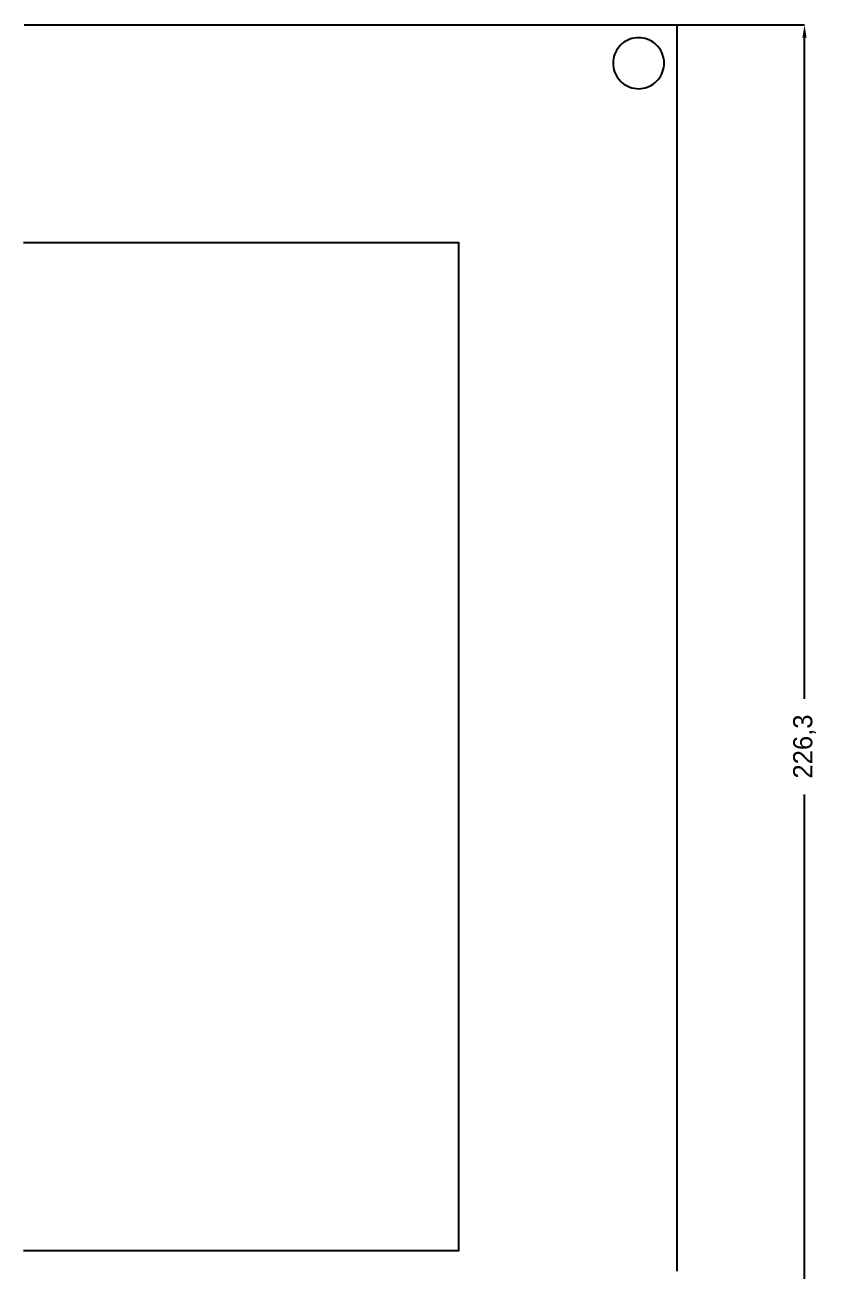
# Model space of a CAD drawing. Header units: millimetres. Extents: x 0 to 1208, y -629 to 226.
# Drawn here: x 1084.1 to 1208.3, y 30.9 to 226.3 of the extents above; entities that cross this region are included whole.
import ezdxf

# ---------------------------------------------------------------- set-up
doc = ezdxf.new("R2010")
doc.units = ezdxf.units.MM
doc.layers.add('REFERENCE_DIMENSIONS', color=2, linetype='Continuous')
doc.layers.add('REFERENCE_GEOMETRY', color=7, linetype='Continuous')
doc.dimstyles.get("Standard").update_dxf_attribs({"dimtxt": 2.5, "dimasz": 2.5, "dimexe": 1.25, "dimexo": 0.625, "dimtad": 1, "dimcen": 2.5, "dimazin": 3, "dimtfac": 1, "dimtmove": 0, "dimatfit": 3})

# ---------------------------------------------------------------- blocks, each defined once
blk = doc.blocks.new('_CLOSEDFILLED')
at = {"color": 0, "linetype": 'BYBLOCK'}
blk.add_solid([(-1, 0.164), (0, 0), (-1, -0.164)], dxfattribs=at)
blk = doc.blocks.new('*D6')
for p, q in [((1186.3, 226.3), (1206.3, 226.3)), ((1206.3, 120.65), (1206.3, 224.3)), ((1206.3, 2), (1206.3, 105.65)), ((1186.3, 0), (1206.3, 0))]:
    blk.add_line(p, q)
at = {"layer": 'Defpoints'}
for p in [(1186.3, 226.3), (1186.3, 0), (1206.3, 0)]:
    blk.add_point(p, dxfattribs=at)
at = {"layer": 'REFERENCE_DIMENSIONS', "xscale": 2, "yscale": 2}
for p, rotation in [((1206.3, 226.3), 90), ((1206.3, 0), 270)]:
    blk.add_blockref('_CLOSEDFILLED', p, dxfattribs=dict(at, rotation=rotation))
at = {"layer": 'REFERENCE_DIMENSIONS', "insert": (1206.3, 113.15), "char_height": 3, "attachment_point": 5, "rotation": 90}
blk.add_mtext('226,3', dxfattribs=at)

msp = doc.modelspace()

# ---------------------------------------------------------------- linework, layer by layer
at = {"layer": 'REFERENCE_GEOMETRY'}
for points in [[(1083.9932, 226.3), (1084.2431, 226.3), (1084.4931, 226.3), (1084.7431, 226.3), (1084.9931, 226.3), (1085.2431, 226.3), (1085.4931, 226.3), (1085.7431, 226.3), (1085.993, 226.3), (1086.243, 226.3), (1086.493, 226.3), (1086.743, 226.3), (1086.993, 226.3), (1087.243, 226.3), (1087.493, 226.3), (1087.7429, 226.3), (1087.9929, 226.3), (1088.2429, 226.3), (1088.4929, 226.3), (1088.7429, 226.3), (1088.9929, 226.3), (1089.2429, 226.3), (1089.4928, 226.3), (1089.7428, 226.3), (1089.9928, 226.3), (1090.2428, 226.3), (1090.4928, 226.3), (1090.7428, 226.3), (1090.9928, 226.3), (1091.2428, 226.3), (1091.4927, 226.3), (1091.7427, 226.3), (1091.9927, 226.3), (1092.2427, 226.3), (1092.4927, 226.3), (1092.7427, 226.3), (1092.9927, 226.3), (1093.2426, 226.3), (1093.4926, 226.3), (1093.7426, 226.3), (1093.9926, 226.3), (1094.2426, 226.3), (1094.4926, 226.3), (1094.7426, 226.3), (1094.9925, 226.3), (1095.2425, 226.3), (1095.4925, 226.3), (1095.7425, 226.3), (1095.9925, 226.3), (1096.2425, 226.3), (1096.4925, 226.3), (1096.7424, 226.3), (1096.9924, 226.3), (1097.2424, 226.3), (1097.4924, 226.3), (1097.7424, 226.3), (1097.9924, 226.3), (1098.2424, 226.3), (1098.4924, 226.3), (1098.7423, 226.3), (1098.9923, 226.3), (1099.2423, 226.3), (1099.4923, 226.3), (1099.7423, 226.3), (1099.9923, 226.3), (1100.2423, 226.3), (1100.4922, 226.3), (1100.7422, 226.3), (1100.9922, 226.3), (1101.2422, 226.3), (1101.4922, 226.3), (1101.7422, 226.3), (1101.9922, 226.3), (1102.2421, 226.3), (1102.4921, 226.3), (1102.7421, 226.3), (1102.9921, 226.3), (1103.2421, 226.3), (1103.4921, 226.3), (1103.7421, 226.3), (1103.992, 226.3), (1104.242, 226.3), (1104.492, 226.3), (1104.742, 226.3), (1104.992, 226.3), (1105.242, 226.3), (1105.492, 226.3), (1105.7419, 226.3), (1105.9919, 226.3), (1106.2419, 226.3), (1106.4919, 226.3), (1106.7419, 226.3), (1106.9919, 226.3), (1107.2419, 226.3), (1107.4919, 226.3), (1107.7418, 226.3), (1107.9918, 226.3), (1108.2418, 226.3), (1108.4918, 226.3), (1108.7418, 226.3), (1108.9918, 226.3), (1109.2418, 226.3), (1109.4917, 226.3), (1109.7417, 226.3), (1109.9917, 226.3), (1110.2417, 226.3), (1110.4917, 226.3), (1110.7417, 226.3), (1110.9917, 226.3), (1111.2416, 226.3), (1111.4916, 226.3), (1111.7416, 226.3), (1111.9916, 226.3), (1112.2416, 226.3), (1112.4916, 226.3), (1112.7416, 226.3), (1112.9915, 226.3), (1113.2415, 226.3), (1113.4915, 226.3), (1113.7415, 226.3), (1113.9915, 226.3), (1114.2415, 226.3), (1114.4915, 226.3), (1114.7415, 226.3), (1114.9914, 226.3), (1115.2414, 226.3), (1115.4914, 226.3), (1115.7414, 226.3), (1115.9914, 226.3), (1116.2414, 226.3), (1116.4914, 226.3), (1116.7413, 226.3), (1116.9913, 226.3), (1117.2413, 226.3), (1117.4913, 226.3), (1117.7413, 226.3), (1117.9913, 226.3), (1118.2413, 226.3), (1118.4912, 226.3), (1118.7412, 226.3), (1118.9912, 226.3), (1119.2412, 226.3), (1119.4912, 226.3), (1119.7412, 226.3), (1119.9912, 226.3), (1120.2411, 226.3), (1120.4911, 226.3), (1120.7411, 226.3), (1120.9911, 226.3), (1121.2411, 226.3), (1121.4911, 226.3), (1121.7411, 226.3), (1121.9911, 226.3), (1122.241, 226.3), (1122.491, 226.3), (1122.741, 226.3), (1122.991, 226.3), (1123.241, 226.3), (1123.491, 226.3), (1123.741, 226.3), (1123.9909, 226.3), (1124.2409, 226.3), (1124.4909, 226.3), (1124.7409, 226.3), (1124.9909, 226.3), (1125.2409, 226.3), (1125.4909, 226.3), (1125.7408, 226.3), (1125.9908, 226.3), (1126.2408, 226.3), (1126.4908, 226.3), (1126.7408, 226.3), (1126.9908, 226.3), (1127.2408, 226.3), (1127.4907, 226.3), (1127.7407, 226.3), (1127.9907, 226.3), (1128.2407, 226.3), (1128.4907, 226.3), (1128.7407, 226.3), (1128.9907, 226.3), (1129.2407, 226.3), (1129.4906, 226.3), (1129.7406, 226.3), (1129.9906, 226.3), (1130.2406, 226.3), (1130.4906, 226.3), (1130.7406, 226.3), (1130.9906, 226.3), (1131.2405, 226.3), (1131.4905, 226.3), (1131.7405, 226.3), (1131.9905, 226.3), (1132.2405, 226.3), (1132.4905, 226.3), (1132.7405, 226.3), (1132.9904, 226.3), (1133.2404, 226.3), (1133.4904, 226.3), (1133.7404, 226.3), (1133.9904, 226.3), (1134.2404, 226.3), (1134.4904, 226.3), (1134.7403, 226.3), (1134.9903, 226.3), (1135.2403, 226.3), (1135.4903, 226.3), (1135.7403, 226.3), (1135.9903, 226.3), (1136.2403, 226.3), (1136.4903, 226.3), (1136.7402, 226.3), (1136.9902, 226.3), (1137.2402, 226.3), (1137.4902, 226.3), (1137.7402, 226.3), (1137.9902, 226.3), (1138.2402, 226.3), (1138.4901, 226.3), (1138.7401, 226.3), (1138.9901, 226.3), (1139.2401, 226.3), (1139.4901, 226.3), (1139.7401, 226.3), (1139.9901, 226.3), (1140.24, 226.3), (1140.49, 226.3), (1140.74, 226.3), (1140.99, 226.3), (1141.24, 226.3), (1141.49, 226.3), (1141.74, 226.3), (1141.9899, 226.3), (1142.2399, 226.3), (1142.4899, 226.3), (1142.7399, 226.3), (1142.9899, 226.3), (1143.2399, 226.3), (1143.4899, 226.3), (1143.7399, 226.3), (1143.9898, 226.3), (1144.2398, 226.3), (1144.4898, 226.3), (1144.7398, 226.3), (1144.9898, 226.3), (1145.2398, 226.3), (1145.4898, 226.3), (1145.7397, 226.3), (1145.9897, 226.3), (1146.2397, 226.3), (1146.4897, 226.3), (1146.7397, 226.3), (1146.9897, 226.3), (1147.2397, 226.3), (1147.4896, 226.3), (1147.7396, 226.3), (1147.9896, 226.3), (1148.2396, 226.3), (1148.4896, 226.3), (1148.7396, 226.3), (1148.9896, 226.3), (1149.2395, 226.3), (1149.4895, 226.3), (1149.7395, 226.3), (1149.9895, 226.3), (1150.2395, 226.3), (1150.4895, 226.3), (1150.7395, 226.3), (1150.9895, 226.3), (1151.2394, 226.3), (1151.4894, 226.3), (1151.7394, 226.3), (1151.9894, 226.3), (1152.2394, 226.3), (1152.4894, 226.3), (1152.7394, 226.3), (1152.9893, 226.3), (1153.2393, 226.3), (1153.4893, 226.3), (1153.7393, 226.3), (1153.9893, 226.3), (1154.2393, 226.3), (1154.4893, 226.3), (1154.7392, 226.3), (1154.9892, 226.3), (1155.2392, 226.3), (1155.4892, 226.3), (1155.7392, 226.3), (1155.9892, 226.3), (1156.2392, 226.3), (1156.4891, 226.3), (1156.7391, 226.3), (1156.9891, 226.3), (1157.2391, 226.3), (1157.4891, 226.3), (1157.7391, 226.3), (1157.9891, 226.3), (1158.239, 226.3), (1158.489, 226.3), (1158.739, 226.3), (1158.989, 226.3), (1159.239, 226.3), (1159.489, 226.3), (1159.739, 226.3), (1159.989, 226.3), (1160.2389, 226.3), (1160.4889, 226.3), (1160.7389, 226.3), (1160.9889, 226.3), (1161.2389, 226.3), (1161.4889, 226.3), (1161.7389, 226.3), (1161.9888, 226.3), (1162.2388, 226.3), (1162.4888, 226.3), (1162.7388, 226.3), (1162.9888, 226.3), (1163.2388, 226.3), (1163.4888, 226.3), (1163.7387, 226.3), (1163.9887, 226.3), (1164.2387, 226.3), (1164.4887, 226.3), (1164.7387, 226.3), (1164.9887, 226.3), (1165.2387, 226.3), (1165.4886, 226.3), (1165.7386, 226.3), (1165.9886, 226.3), (1166.2386, 226.3), (1166.4886, 226.3), (1166.7386, 226.3), (1166.9886, 226.3), (1167.2386, 226.3), (1167.4885, 226.3), (1167.7385, 226.3), (1167.9885, 226.3), (1168.2385, 226.3), (1168.4885, 226.3), (1168.7385, 226.3), (1168.9885, 226.3), (1169.2384, 226.3), (1169.4884, 226.3), (1169.7384, 226.3), (1169.9884, 226.3), (1170.2384, 226.3), (1170.4884, 226.3), (1170.7384, 226.3), (1170.9883, 226.3), (1171.2383, 226.3), (1171.4883, 226.3), (1171.7383, 226.3), (1171.9883, 226.3), (1172.2383, 226.3), (1172.4883, 226.3), (1172.7382, 226.3), (1172.9882, 226.3), (1173.2382, 226.3), (1173.4882, 226.3), (1173.7382, 226.3), (1173.9882, 226.3), (1174.2382, 226.3), (1174.4882, 226.3), (1174.7381, 226.3), (1174.9881, 226.3), (1175.2381, 226.3), (1175.4881, 226.3), (1175.7381, 226.3), (1175.9881, 226.3), (1176.2381, 226.3), (1176.488, 226.3), (1176.738, 226.3), (1176.988, 226.3), (1177.238, 226.3), (1177.488, 226.3), (1177.738, 226.3), (1177.988, 226.3), (1178.2379, 226.3), (1178.4879, 226.3), (1178.7379, 226.3), (1178.9879, 226.3), (1179.2379, 226.3), (1179.4879, 226.3), (1179.7379, 226.3), (1179.9878, 226.3), (1180.2378, 226.3), (1180.4878, 226.3), (1180.7378, 226.3), (1180.9878, 226.3), (1181.2378, 226.3), (1181.4878, 226.3), (1181.7378, 226.3), (1181.9877, 226.3), (1182.2377, 226.3), (1182.4877, 226.3), (1182.7377, 226.3), (1182.9877, 226.3), (1183.2377, 226.3), (1183.4877, 226.3), (1183.7376, 226.3), (1183.9876, 226.3), (1184.2376, 226.3), (1184.4876, 226.3), (1184.7376, 226.3), (1184.9876, 226.3), (1185.2376, 226.3), (1185.4875, 226.3), (1185.7375, 226.3), (1185.9875, 226.3), (1186.2375, 226.3), (1186.3, 226.1125), (1186.3, 225.8625), (1186.3, 225.6125), (1186.3, 225.3626), (1186.3, 225.1126), (1186.3, 224.8626), (1186.3, 224.6126), (1186.3, 224.3626), (1186.3, 224.1126), (1186.3, 223.8626), (1186.3, 223.6126), (1186.3, 223.3627), (1186.3, 223.1127), (1186.3, 222.8627), (1186.3, 222.6127), (1186.3, 222.3627), (1186.3, 222.1127), (1186.3, 221.8627), (1186.3, 221.6128), (1186.3, 221.3628), (1186.3, 221.1128), (1186.3, 220.8628), (1186.3, 220.6128), (1186.3, 220.3628), (1186.3, 220.1128), (1186.3, 219.8629), (1186.3, 219.6129), (1186.3, 219.3629), (1186.3, 219.1129), (1186.3, 218.8629), (1186.3, 218.6129), (1186.3, 218.3629), (1186.3, 218.113), (1186.3, 217.863), (1186.3, 217.613), (1186.3, 217.363), (1186.3, 217.113), (1186.3, 216.863), (1186.3, 216.613), (1186.3, 216.363), (1186.3, 216.1131), (1186.3, 215.8631), (1186.3, 215.6131), (1186.3, 215.3631), (1186.3, 215.1131), (1186.3, 214.8631), (1186.3, 214.6131), (1186.3, 214.3632), (1186.3, 214.1132), (1186.3, 213.8632), (1186.3, 213.6132), (1186.3, 213.3632), (1186.3, 213.1132), (1186.3, 212.8632), (1186.3, 212.6133), (1186.3, 212.3633), (1186.3, 212.1133), (1186.3, 211.8633), (1186.3, 211.6133), (1186.3, 211.3633), (1186.3, 211.1133), (1186.3, 210.8634), (1186.3, 210.6134), (1186.3, 210.3634), (1186.3, 210.1134), (1186.3, 209.8634), (1186.3, 209.6134), (1186.3, 209.3634), (1186.3, 209.1134), (1186.3, 208.8635), (1186.3, 208.6135), (1186.3, 208.3635), (1186.3, 208.1135), (1186.3, 207.8635), (1186.3, 207.6135), (1186.3, 207.3635), (1186.3, 207.1136), (1186.3, 206.8636), (1186.3, 206.6136), (1186.3, 206.3636), (1186.3, 206.1136), (1186.3, 205.8636), (1186.3, 205.6136), (1186.3, 205.3637), (1186.3, 205.1137), (1186.3, 204.8637), (1186.3, 204.6137), (1186.3, 204.3637), (1186.3, 204.1137), (1186.3, 203.8637), (1186.3, 203.6138), (1186.3, 203.3638), (1186.3, 203.1138), (1186.3, 202.8638), (1186.3, 202.6138), (1186.3, 202.3638), (1186.3, 202.1138), (1186.3, 201.8638), (1186.3, 201.6139), (1186.3, 201.3639), (1186.3, 201.1139), (1186.3, 200.8639), (1186.3, 200.6139), (1186.3, 200.3639), (1186.3, 200.1139), (1186.3, 199.864), (1186.3, 199.614), (1186.3, 199.364), (1186.3, 199.114), (1186.3, 198.864), (1186.3, 198.614), (1186.3, 198.364), (1186.3, 198.1141), (1186.3, 197.8641), (1186.3, 197.6141), (1186.3, 197.3641), (1186.3, 197.1141), (1186.3, 196.8641), (1186.3, 196.6141), (1186.3, 196.3642), (1186.3, 196.1142), (1186.3, 195.8642), (1186.3, 195.6142), (1186.3, 195.3642), (1186.3, 195.1142), (1186.3, 194.8642), (1186.3, 194.6143), (1186.3, 194.3643), (1186.3, 194.1143), (1186.3, 193.8643), (1186.3, 193.6143), (1186.3, 193.3643), (1186.3, 193.1143), (1186.3, 192.8643), (1186.3, 192.6144), (1186.3, 192.3644), (1186.3, 192.1144), (1186.3, 191.8644), (1186.3, 191.6144), (1186.3, 191.3644), (1186.3, 191.1144), (1186.3, 190.8645), (1186.3, 190.6145), (1186.3, 190.3645), (1186.3, 190.1145), (1186.3, 189.8645), (1186.3, 189.6145), (1186.3, 189.3645), (1186.3, 189.1146), (1186.3, 188.8646), (1186.3, 188.6146), (1186.3, 188.3646), (1186.3, 188.1146), (1186.3, 187.8646), (1186.3, 187.6146), (1186.3, 187.3647), (1186.3, 187.1147), (1186.3, 186.8647), (1186.3, 186.6147), (1186.3, 186.3647), (1186.3, 186.1147), (1186.3, 185.8647), (1186.3, 185.6147), (1186.3, 185.3648), (1186.3, 185.1148), (1186.3, 184.8648), (1186.3, 184.6148), (1186.3, 184.3648), (1186.3, 184.1148), (1186.3, 183.8648), (1186.3, 183.6149), (1186.3, 183.3649), (1186.3, 183.1149), (1186.3, 182.8649), (1186.3, 182.6149), (1186.3, 182.3649), (1186.3, 182.1149), (1186.3, 181.865), (1186.3, 181.615), (1186.3, 181.365), (1186.3, 181.115), (1186.3, 180.865), (1186.3, 180.615), (1186.3, 180.365), (1186.3, 180.1151), (1186.3, 179.8651), (1186.3, 179.6151), (1186.3, 179.3651), (1186.3, 179.1151), (1186.3, 178.8651), (1186.3, 178.6151), (1186.3, 178.3651), (1186.3, 178.1152), (1186.3, 177.8652), (1186.3, 177.6152), (1186.3, 177.3652), (1186.3, 177.1152), (1186.3, 176.8652), (1186.3, 176.6152), (1186.3, 176.3653), (1186.3, 176.1153), (1186.3, 175.8653), (1186.3, 175.6153), (1186.3, 175.3653), (1186.3, 175.1153), (1186.3, 174.8653), (1186.3, 174.6154), (1186.3, 174.3654), (1186.3, 174.1154), (1186.3, 173.8654), (1186.3, 173.6154), (1186.3, 173.3654), (1186.3, 173.1154), (1186.3, 172.8655), (1186.3, 172.6155), (1186.3, 172.3655), (1186.3, 172.1155), (1186.3, 171.8655), (1186.3, 171.6155), (1186.3, 171.3655), (1186.3, 171.1155), (1186.3, 170.8656), (1186.3, 170.6156), (1186.3, 170.3656), (1186.3, 170.1156), (1186.3, 169.8656), (1186.3, 169.6156), (1186.3, 169.3656), (1186.3, 169.1157), (1186.3, 168.8657), (1186.3, 168.6157), (1186.3, 168.3657), (1186.3, 168.1157), (1186.3, 167.8657), (1186.3, 167.6157), (1186.3, 167.3658), (1186.3, 167.1158), (1186.3, 166.8658), (1186.3, 166.6158), (1186.3, 166.3658), (1186.3, 166.1158), (1186.3, 165.8658), (1186.3, 165.6159), (1186.3, 165.3659), (1186.3, 165.1159), (1186.3, 164.8659), (1186.3, 164.6159), (1186.3, 164.3659), (1186.3, 164.1159), (1186.3, 163.8659), (1186.3, 163.616), (1186.3, 163.366), (1186.3, 163.116), (1186.3, 162.866), (1186.3, 162.616), (1186.3, 162.366), (1186.3, 162.116), (1186.3, 161.8661), (1186.3, 161.6161), (1186.3, 161.3661), (1186.3, 161.1161), (1186.3, 160.8661), (1186.3, 160.6161), (1186.3, 160.3661), (1186.3, 160.1162), (1186.3, 159.8662), (1186.3, 159.6162), (1186.3, 159.3662), (1186.3, 159.1162), (1186.3, 158.8662), (1186.3, 158.6162), (1186.3, 158.3663), (1186.3, 158.1163), (1186.3, 157.8663), (1186.3, 157.6163), (1186.3, 157.3663), (1186.3, 157.1163), (1186.3, 156.8663), (1186.3, 156.6163), (1186.3, 156.3664), (1186.3, 156.1164), (1186.3, 155.8664), (1186.3, 155.6164), (1186.3, 155.3664), (1186.3, 155.1164), (1186.3, 154.8664), (1186.3, 154.6165), (1186.3, 154.3665), (1186.3, 154.1165), (1186.3, 153.8665), (1186.3, 153.6165), (1186.3, 153.3665), (1186.3, 153.1165), (1186.3, 152.8666), (1186.3, 152.6166), (1186.3, 152.3666), (1186.3, 152.1166), (1186.3, 151.8666), (1186.3, 151.6166), (1186.3, 151.3666), (1186.3, 151.1167), (1186.3, 150.8667), (1186.3, 150.6167), (1186.3, 150.3667), (1186.3, 150.1167), (1186.3, 149.8667), (1186.3, 149.6167), (1186.3, 149.3667), (1186.3, 149.1168), (1186.3, 148.8668), (1186.3, 148.6168), (1186.3, 148.3668), (1186.3, 148.1168), (1186.3, 147.8668), (1186.3, 147.6168), (1186.3, 147.3669), (1186.3, 147.1169), (1186.3, 146.8669), (1186.3, 146.6169), (1186.3, 146.3669), (1186.3, 146.1169), (1186.3, 145.8669), (1186.3, 145.617), (1186.3, 145.367), (1186.3, 145.117), (1186.3, 144.867), (1186.3, 144.617), (1186.3, 144.367), (1186.3, 144.117), (1186.3, 143.8671), (1186.3, 143.6171), (1186.3, 143.3671), (1186.3, 143.1171), (1186.3, 142.8671), (1186.3, 142.6171), (1186.3, 142.3671), (1186.3, 142.1171), (1186.3, 141.8672), (1186.3, 141.6172), (1186.3, 141.3672), (1186.3, 141.1172), (1186.3, 140.8672), (1186.3, 140.6172), (1186.3, 140.3672), (1186.3, 140.1173), (1186.3, 139.8673), (1186.3, 139.6173), (1186.3, 139.3673), (1186.3, 139.1173), (1186.3, 138.8673), (1186.3, 138.6173), (1186.3, 138.3674), (1186.3, 138.1174), (1186.3, 137.8674), (1186.3, 137.6174), (1186.3, 137.3674), (1186.3, 137.1174), (1186.3, 136.8674), (1186.3, 136.6175), (1186.3, 136.3675), (1186.3, 136.1175), (1186.3, 135.8675), (1186.3, 135.6175), (1186.3, 135.3675), (1186.3, 135.1175), (1186.3, 134.8676), (1186.3, 134.6176), (1186.3, 134.3676), (1186.3, 134.1176), (1186.3, 133.8676), (1186.3, 133.6176), (1186.3, 133.3676), (1186.3, 133.1176), (1186.3, 132.8677), (1186.3, 132.6177), (1186.3, 132.3677), (1186.3, 132.1177), (1186.3, 131.8677), (1186.3, 131.6177), (1186.3, 131.3677), (1186.3, 131.1178), (1186.3, 130.8678), (1186.3, 130.6178), (1186.3, 130.3678), (1186.3, 130.1178), (1186.3, 129.8678), (1186.3, 129.6178), (1186.3, 129.3679), (1186.3, 129.1179), (1186.3, 128.8679), (1186.3, 128.6179), (1186.3, 128.3679), (1186.3, 128.1179), (1186.3, 127.8679), (1186.3, 127.618), (1186.3, 127.368), (1186.3, 127.118), (1186.3, 126.868), (1186.3, 126.618), (1186.3, 126.368), (1186.3, 126.118), (1186.3, 125.868), (1186.3, 125.6181), (1186.3, 125.3681), (1186.3, 125.1181), (1186.3, 124.8681), (1186.3, 124.6181), (1186.3, 124.3681), (1186.3, 124.1181), (1186.3, 123.8682), (1186.3, 123.6182), (1186.3, 123.3682), (1186.3, 123.1182), (1186.3, 122.8682), (1186.3, 122.6182), (1186.3, 122.3682), (1186.3, 122.1183), (1186.3, 121.8683), (1186.3, 121.6183), (1186.3, 121.3683), (1186.3, 121.1183), (1186.3, 120.8683), (1186.3, 120.6183), (1186.3, 120.3684), (1186.3, 120.1184), (1186.3, 119.8684), (1186.3, 119.6184), (1186.3, 119.3684), (1186.3, 119.1184), (1186.3, 118.8684), (1186.3, 118.6184), (1186.3, 118.3685), (1186.3, 118.1185), (1186.3, 117.8685), (1186.3, 117.6185), (1186.3, 117.3685), (1186.3, 117.1185), (1186.3, 116.8685), (1186.3, 116.6186), (1186.3, 116.3686), (1186.3, 116.1186), (1186.3, 115.8686), (1186.3, 115.6186), (1186.3, 115.3686), (1186.3, 115.1186), (1186.3, 114.8687), (1186.3, 114.6187), (1186.3, 114.3687), (1186.3, 114.1187), (1186.3, 113.8687), (1186.3, 113.6187), (1186.3, 113.3687), (1186.3, 113.1188), (1186.3, 112.8688), (1186.3, 112.6188), (1186.3, 112.3688), (1186.3, 112.1188), (1186.3, 111.8688), (1186.3, 111.6188), (1186.3, 111.3688), (1186.3, 111.1189), (1186.3, 110.8689), (1186.3, 110.6189), (1186.3, 110.3689), (1186.3, 110.1189), (1186.3, 109.8689), (1186.3, 109.6189), (1186.3, 109.369), (1186.3, 109.119), (1186.3, 108.869), (1186.3, 108.619), (1186.3, 108.369), (1186.3, 108.119), (1186.3, 107.869), (1186.3, 107.6191), (1186.3, 107.3691), (1186.3, 107.1191), (1186.3, 106.8691), (1186.3, 106.6191), (1186.3, 106.3691), (1186.3, 106.1191), (1186.3, 105.8692), (1186.3, 105.6192), (1186.3, 105.3692), (1186.3, 105.1192), (1186.3, 104.8692), (1186.3, 104.6192), (1186.3, 104.3692), (1186.3, 104.1192), (1186.3, 103.8693), (1186.3, 103.6193), (1186.3, 103.3693), (1186.3, 103.1193), (1186.3, 102.8693), (1186.3, 102.6193), (1186.3, 102.3693), (1186.3, 102.1194), (1186.3, 101.8694), (1186.3, 101.6194), (1186.3, 101.3694), (1186.3, 101.1194), (1186.3, 100.8694), (1186.3, 100.6194), (1186.3, 100.3695), (1186.3, 100.1195), (1186.3, 99.8695), (1186.3, 99.6195), (1186.3, 99.3695), (1186.3, 99.1195), (1186.3, 98.8695), (1186.3, 98.6196), (1186.3, 98.3696), (1186.3, 98.1196), (1186.3, 97.8696), (1186.3, 97.6196), (1186.3, 97.3696), (1186.3, 97.1196), (1186.3, 96.8696), (1186.3, 96.6197), (1186.3, 96.3697), (1186.3, 96.1197), (1186.3, 95.8697), (1186.3, 95.6197), (1186.3, 95.3697), (1186.3, 95.1197), (1186.3, 94.8698), (1186.3, 94.6198), (1186.3, 94.3698), (1186.3, 94.1198), (1186.3, 93.8698), (1186.3, 93.6198), (1186.3, 93.3698), (1186.3, 93.1199), (1186.3, 92.8699), (1186.3, 92.6199), (1186.3, 92.3699), (1186.3, 92.1199), (1186.3, 91.8699), (1186.3, 91.6199), (1186.3, 91.37), (1186.3, 91.12), (1186.3, 90.87), (1186.3, 90.62), (1186.3, 90.37), (1186.3, 90.12), (1186.3, 89.87), (1186.3, 89.62), (1186.3, 89.3701), (1186.3, 89.1201), (1186.3, 88.8701), (1186.3, 88.6201), (1186.3, 88.3701), (1186.3, 88.1201), (1186.3, 87.8701), (1186.3, 87.6202), (1186.3, 87.3702), (1186.3, 87.1202), (1186.3, 86.8702), (1186.3, 86.6202), (1186.3, 86.3702), (1186.3, 86.1202), (1186.3, 85.8703), (1186.3, 85.6203), (1186.3, 85.3703), (1186.3, 85.1203), (1186.3, 84.8703), (1186.3, 84.6203), (1186.3, 84.3703), (1186.3, 84.1204), (1186.3, 83.8704), (1186.3, 83.6204), (1186.3, 83.3704), (1186.3, 83.1204), (1186.3, 82.8704), (1186.3, 82.6204), (1186.3, 82.3705), (1186.3, 82.1205), (1186.3, 81.8705), (1186.3, 81.6205), (1186.3, 81.3705), (1186.3, 81.1205), (1186.3, 80.8705), (1186.3, 80.6205), (1186.3, 80.3706), (1186.3, 80.1206), (1186.3, 79.8706), (1186.3, 79.6206), (1186.3, 79.3706), (1186.3, 79.1206), (1186.3, 78.8706), (1186.3, 78.6207), (1186.3, 78.3707), (1186.3, 78.1207), (1186.3, 77.8707), (1186.3, 77.6207), (1186.3, 77.3707), (1186.3, 77.1207), (1186.3, 76.8708), (1186.3, 76.6208), (1186.3, 76.3708), (1186.3, 76.1208), (1186.3, 75.8708), (1186.3, 75.6208), (1186.3, 75.3708), (1186.3, 75.1209), (1186.3, 74.8709), (1186.3, 74.6209), (1186.3, 74.3709), (1186.3, 74.1209), (1186.3, 73.8709), (1186.3, 73.6209), (1186.3, 73.3709), (1186.3, 73.121), (1186.3, 72.871), (1186.3, 72.621), (1186.3, 72.371), (1186.3, 72.121), (1186.3, 71.871), (1186.3, 71.621), (1186.3, 71.3711), (1186.3, 71.1211), (1186.3, 70.8711), (1186.3, 70.6211), (1186.3, 70.3711), (1186.3, 70.1211), (1186.3, 69.8711), (1186.3, 69.6212), (1186.3, 69.3712), (1186.3, 69.1212), (1186.3, 68.8712), (1186.3, 68.6212), (1186.3, 68.3712), (1186.3, 68.1212), (1186.3, 67.8713), (1186.3, 67.6213), (1186.3, 67.3713), (1186.3, 67.1213), (1186.3, 66.8713), (1186.3, 66.6213), (1186.3, 66.3713), (1186.3, 66.1213), (1186.3, 65.8714), (1186.3, 65.6214), (1186.3, 65.3714), (1186.3, 65.1214), (1186.3, 64.8714), (1186.3, 64.6214), (1186.3, 64.3714), (1186.3, 64.1215), (1186.3, 63.8715), (1186.3, 63.6215), (1186.3, 63.3715), (1186.3, 63.1215), (1186.3, 62.8715), (1186.3, 62.6215), (1186.3, 62.3716), (1186.3, 62.1216), (1186.3, 61.8716), (1186.3, 61.6216), (1186.3, 61.3716), (1186.3, 61.1216), (1186.3, 60.8716), (1186.3, 60.6217), (1186.3, 60.3717), (1186.3, 60.1217), (1186.3, 59.8717), (1186.3, 59.6217), (1186.3, 59.3717), (1186.3, 59.1217), (1186.3, 58.8717), (1186.3, 58.6218), (1186.3, 58.3718), (1186.3, 58.1218), (1186.3, 57.8718), (1186.3, 57.6218), (1186.3, 57.3718), (1186.3, 57.1218), (1186.3, 56.8719), (1186.3, 56.6219), (1186.3, 56.3719), (1186.3, 56.1219), (1186.3, 55.8719), (1186.3, 55.6219), (1186.3, 55.3719), (1186.3, 55.122), (1186.3, 54.872), (1186.3, 54.622), (1186.3, 54.372), (1186.3, 54.122), (1186.3, 53.872), (1186.3, 53.622), (1186.3, 53.3721), (1186.3, 53.1221), (1186.3, 52.8721), (1186.3, 52.6221), (1186.3, 52.3721), (1186.3, 52.1221), (1186.3, 51.8721), (1186.3, 51.6221), (1186.3, 51.3722), (1186.3, 51.1222), (1186.3, 50.8722), (1186.3, 50.6222), (1186.3, 50.3722), (1186.3, 50.1222), (1186.3, 49.8722), (1186.3, 49.6223), (1186.3, 49.3723), (1186.3, 49.1223), (1186.3, 48.8723), (1186.3, 48.6223), (1186.3, 48.3723), (1186.3, 48.1223), (1186.3, 47.8724), (1186.3, 47.6224), (1186.3, 47.3724), (1186.3, 47.1224), (1186.3, 46.8724), (1186.3, 46.6224), (1186.3, 46.3724), (1186.3, 46.1225), (1186.3, 45.8725), (1186.3, 45.6225), (1186.3, 45.3725), (1186.3, 45.1225), (1186.3, 44.8725), (1186.3, 44.6225), (1186.3, 44.3725), (1186.3, 44.1226), (1186.3, 43.8726), (1186.3, 43.6226), (1186.3, 43.3726), (1186.3, 43.1226), (1186.3, 42.8726), (1186.3, 42.6226), (1186.3, 42.3727), (1186.3, 42.1227), (1186.3, 41.8727), (1186.3, 41.6227), (1186.3, 41.3727), (1186.3, 41.1227), (1186.3, 40.8727), (1186.3, 40.6228), (1186.3, 40.3728), (1186.3, 40.1228), (1186.3, 39.8728), (1186.3, 39.6228), (1186.3, 39.3728), (1186.3, 39.1228), (1186.3, 38.8729), (1186.3, 38.6229), (1186.3, 38.3729), (1186.3, 38.1229), (1186.3, 37.8729), (1186.3, 37.6229), (1186.3, 37.3729), (1186.3, 37.1229), (1186.3, 36.873), (1186.3, 36.623), (1186.3, 36.373), (1186.3, 36.123), (1186.3, 35.873), (1186.3, 35.623), (1186.3, 35.373), (1186.3, 35.1231), (1186.3, 34.8731), (1186.3, 34.6231), (1186.3, 34.3731), (1186.3, 34.1231), (1186.3, 33.8731), (1186.3, 33.6231), (1186.3, 33.3732), (1186.3, 33.1232), (1186.3, 32.8732), (1186.3, 32.6232), (1186.3, 32.3732), (1186.3, 32.1232), (1186.3, 31.8732), (1186.3, 31.6233), (1186.3, 31.3733), (1186.3, 31.1233), (1186.3, 30.8733)], [(1083.9, 34.15), (1084.15, 34.15), (1084.4, 34.15), (1084.65, 34.15), (1084.9, 34.15), (1085.15, 34.15), (1085.4, 34.15), (1085.65, 34.15), (1085.9, 34.15), (1086.15, 34.15), (1086.4, 34.15), (1086.65, 34.15), (1086.9, 34.15), (1087.15, 34.15), (1087.4, 34.15), (1087.65, 34.15), (1087.9, 34.15), (1088.15, 34.15), (1088.4, 34.15), (1088.65, 34.15), (1088.9, 34.15), (1089.15, 34.15), (1089.4, 34.15), (1089.65, 34.15), (1089.9, 34.15), (1090.15, 34.15), (1090.4, 34.15), (1090.65, 34.15), (1090.9, 34.15), (1091.15, 34.15), (1091.4, 34.15), (1091.65, 34.15), (1091.9, 34.15), (1092.15, 34.15), (1092.4, 34.15), (1092.65, 34.15), (1092.9, 34.15), (1093.15, 34.15), (1093.4, 34.15), (1093.65, 34.15), (1093.9, 34.15), (1094.15, 34.15), (1094.4, 34.15), (1094.65, 34.15), (1094.9, 34.15), (1095.15, 34.15), (1095.4, 34.15), (1095.65, 34.15), (1095.9, 34.15), (1096.15, 34.15), (1096.4, 34.15), (1096.65, 34.15), (1096.9, 34.15), (1097.15, 34.15), (1097.4, 34.15), (1097.65, 34.15), (1097.9, 34.15), (1098.15, 34.15), (1098.4, 34.15), (1098.65, 34.15), (1098.9, 34.15), (1099.15, 34.15), (1099.4, 34.15), (1099.65, 34.15), (1099.9, 34.15), (1100.15, 34.15), (1100.4, 34.15), (1100.65, 34.15), (1100.9, 34.15), (1101.15, 34.15), (1101.4, 34.15), (1101.65, 34.15), (1101.9, 34.15), (1102.15, 34.15), (1102.4, 34.15), (1102.65, 34.15), (1102.9, 34.15), (1103.15, 34.15), (1103.4, 34.15), (1103.65, 34.15), (1103.9, 34.15), (1104.15, 34.15), (1104.4, 34.15), (1104.65, 34.15), (1104.9, 34.15), (1105.15, 34.15), (1105.4, 34.15), (1105.65, 34.15), (1105.9, 34.15), (1106.15, 34.15), (1106.4, 34.15), (1106.65, 34.15), (1106.9, 34.15), (1107.15, 34.15), (1107.4, 34.15), (1107.65, 34.15), (1107.9, 34.15), (1108.15, 34.15), (1108.4, 34.15), (1108.65, 34.15), (1108.9, 34.15), (1109.15, 34.15), (1109.4, 34.15), (1109.65, 34.15), (1109.9, 34.15), (1110.15, 34.15), (1110.4, 34.15), (1110.65, 34.15), (1110.9, 34.15), (1111.15, 34.15), (1111.4, 34.15), (1111.65, 34.15), (1111.9, 34.15), (1112.15, 34.15), (1112.4, 34.15), (1112.65, 34.15), (1112.9, 34.15), (1113.15, 34.15), (1113.4, 34.15), (1113.65, 34.15), (1113.9, 34.15), (1114.15, 34.15), (1114.4, 34.15), (1114.65, 34.15), (1114.9, 34.15), (1115.15, 34.15), (1115.4, 34.15), (1115.65, 34.15), (1115.9, 34.15), (1116.15, 34.15), (1116.4, 34.15), (1116.65, 34.15), (1116.9, 34.15), (1117.15, 34.15), (1117.4, 34.15), (1117.65, 34.15), (1117.9, 34.15), (1118.15, 34.15), (1118.4, 34.15), (1118.65, 34.15), (1118.9, 34.15), (1119.15, 34.15), (1119.4, 34.15), (1119.65, 34.15), (1119.9, 34.15), (1120.15, 34.15), (1120.4, 34.15), (1120.65, 34.15), (1120.9, 34.15), (1121.15, 34.15), (1121.4, 34.15), (1121.65, 34.15), (1121.9, 34.15), (1122.15, 34.15), (1122.4, 34.15), (1122.65, 34.15), (1122.9, 34.15), (1123.15, 34.15), (1123.4, 34.15), (1123.65, 34.15), (1123.9, 34.15), (1124.15, 34.15), (1124.4, 34.15), (1124.65, 34.15), (1124.9, 34.15), (1125.15, 34.15), (1125.4, 34.15), (1125.65, 34.15), (1125.9, 34.15), (1126.15, 34.15), (1126.4, 34.15), (1126.65, 34.15), (1126.9, 34.15), (1127.15, 34.15), (1127.4, 34.15), (1127.65, 34.15), (1127.9, 34.15), (1128.15, 34.15), (1128.4, 34.15), (1128.65, 34.15), (1128.9, 34.15), (1129.15, 34.15), (1129.4, 34.15), (1129.65, 34.15), (1129.9, 34.15), (1130.15, 34.15), (1130.4, 34.15), (1130.65, 34.15), (1130.9, 34.15), (1131.15, 34.15), (1131.4, 34.15), (1131.65, 34.15), (1131.9, 34.15), (1132.15, 34.15), (1132.4, 34.15), (1132.65, 34.15), (1132.9, 34.15), (1133.15, 34.15), (1133.4, 34.15), (1133.65, 34.15), (1133.9, 34.15), (1134.15, 34.15), (1134.4, 34.15), (1134.65, 34.15), (1134.9, 34.15), (1135.15, 34.15), (1135.4, 34.15), (1135.65, 34.15), (1135.9, 34.15), (1136.15, 34.15), (1136.4, 34.15), (1136.65, 34.15), (1136.9, 34.15), (1137.15, 34.15), (1137.4, 34.15), (1137.65, 34.15), (1137.9, 34.15), (1138.15, 34.15), (1138.4, 34.15), (1138.65, 34.15), (1138.9, 34.15), (1139.15, 34.15), (1139.4, 34.15), (1139.65, 34.15), (1139.9, 34.15), (1140.15, 34.15), (1140.4, 34.15), (1140.65, 34.15), (1140.9, 34.15), (1141.15, 34.15), (1141.4, 34.15), (1141.65, 34.15), (1141.9, 34.15), (1142.15, 34.15), (1142.4, 34.15), (1142.65, 34.15), (1142.9, 34.15), (1143.15, 34.15), (1143.4, 34.15), (1143.65, 34.15), (1143.9, 34.15), (1144.15, 34.15), (1144.4, 34.15), (1144.65, 34.15), (1144.9, 34.15), (1145.15, 34.15), (1145.4, 34.15), (1145.65, 34.15), (1145.9, 34.15), (1146.15, 34.15), (1146.4, 34.15), (1146.65, 34.15), (1146.9, 34.15), (1147.15, 34.15), (1147.4, 34.15), (1147.65, 34.15), (1147.9, 34.15), (1148.15, 34.15), (1148.4, 34.15), (1148.65, 34.15), (1148.9, 34.15), (1149.15, 34.15), (1149.4, 34.15), (1149.65, 34.15), (1149.9, 34.15), (1150.15, 34.15), (1150.4, 34.15), (1150.65, 34.15), (1150.9, 34.15), (1151.15, 34.15), (1151.4, 34.15), (1151.65, 34.15), (1151.9, 34.15), (1152.15, 34.15), (1152.15, 34.4), (1152.15, 34.65), (1152.15, 34.9), (1152.15, 35.15), (1152.15, 35.4), (1152.15, 35.65), (1152.15, 35.9), (1152.15, 36.15), (1152.15, 36.4), (1152.15, 36.65), (1152.15, 36.9), (1152.15, 37.15), (1152.15, 37.4), (1152.15, 37.65), (1152.15, 37.9), (1152.15, 38.15), (1152.15, 38.4), (1152.15, 38.65), (1152.15, 38.9), (1152.15, 39.15), (1152.15, 39.4), (1152.15, 39.65), (1152.15, 39.9), (1152.15, 40.15), (1152.15, 40.4), (1152.15, 40.65), (1152.15, 40.9), (1152.15, 41.15), (1152.15, 41.4), (1152.15, 41.65), (1152.15, 41.9), (1152.15, 42.15), (1152.15, 42.4), (1152.15, 42.65), (1152.15, 42.9), (1152.15, 43.15), (1152.15, 43.4), (1152.15, 43.65), (1152.15, 43.9), (1152.15, 44.15), (1152.15, 44.4), (1152.15, 44.65), (1152.15, 44.9), (1152.15, 45.15), (1152.15, 45.4), (1152.15, 45.65), (1152.15, 45.9), (1152.15, 46.15), (1152.15, 46.4), (1152.15, 46.65), (1152.15, 46.9), (1152.15, 47.15), (1152.15, 47.4), (1152.15, 47.65), (1152.15, 47.9), (1152.15, 48.15), (1152.15, 48.4), (1152.15, 48.65), (1152.15, 48.9), (1152.15, 49.15), (1152.15, 49.4), (1152.15, 49.65), (1152.15, 49.9), (1152.15, 50.15), (1152.15, 50.4), (1152.15, 50.65), (1152.15, 50.9), (1152.15, 51.15), (1152.15, 51.4), (1152.15, 51.65), (1152.15, 51.9), (1152.15, 52.15), (1152.15, 52.4), (1152.15, 52.65), (1152.15, 52.9), (1152.15, 53.15), (1152.15, 53.4), (1152.15, 53.65), (1152.15, 53.9), (1152.15, 54.15), (1152.15, 54.4), (1152.15, 54.65), (1152.15, 54.9), (1152.15, 55.15), (1152.15, 55.4), (1152.15, 55.65), (1152.15, 55.9), (1152.15, 56.15), (1152.15, 56.4), (1152.15, 56.65), (1152.15, 56.9), (1152.15, 57.15), (1152.15, 57.4), (1152.15, 57.65), (1152.15, 57.9), (1152.15, 58.15), (1152.15, 58.4), (1152.15, 58.65), (1152.15, 58.9), (1152.15, 59.15), (1152.15, 59.4), (1152.15, 59.65), (1152.15, 59.9), (1152.15, 60.15), (1152.15, 60.4), (1152.15, 60.65), (1152.15, 60.9), (1152.15, 61.15), (1152.15, 61.4), (1152.15, 61.65), (1152.15, 61.9), (1152.15, 62.15), (1152.15, 62.4), (1152.15, 62.65), (1152.15, 62.9), (1152.15, 63.15), (1152.15, 63.4), (1152.15, 63.65), (1152.15, 63.9), (1152.15, 64.15), (1152.15, 64.4), (1152.15, 64.65), (1152.15, 64.9), (1152.15, 65.15), (1152.15, 65.4), (1152.15, 65.65), (1152.15, 65.9), (1152.15, 66.15), (1152.15, 66.4), (1152.15, 66.65), (1152.15, 66.9), (1152.15, 67.15), (1152.15, 67.4), (1152.15, 67.65), (1152.15, 67.9), (1152.15, 68.15), (1152.15, 68.4), (1152.15, 68.65), (1152.15, 68.9), (1152.15, 69.15), (1152.15, 69.4), (1152.15, 69.65), (1152.15, 69.9), (1152.15, 70.15), (1152.15, 70.4), (1152.15, 70.65), (1152.15, 70.9), (1152.15, 71.15), (1152.15, 71.4), (1152.15, 71.65), (1152.15, 71.9), (1152.15, 72.15), (1152.15, 72.4), (1152.15, 72.65), (1152.15, 72.9), (1152.15, 73.15), (1152.15, 73.4), (1152.15, 73.65), (1152.15, 73.9), (1152.15, 74.15), (1152.15, 74.4), (1152.15, 74.65), (1152.15, 74.9), (1152.15, 75.15), (1152.15, 75.4), (1152.15, 75.65), (1152.15, 75.9), (1152.15, 76.15), (1152.15, 76.4), (1152.15, 76.65), (1152.15, 76.9), (1152.15, 77.15), (1152.15, 77.4), (1152.15, 77.65), (1152.15, 77.9), (1152.15, 78.15), (1152.15, 78.4), (1152.15, 78.65), (1152.15, 78.9), (1152.15, 79.15), (1152.15, 79.4), (1152.15, 79.65), (1152.15, 79.9), (1152.15, 80.15), (1152.15, 80.4), (1152.15, 80.65), (1152.15, 80.9), (1152.15, 81.15), (1152.15, 81.4), (1152.15, 81.65), (1152.15, 81.9), (1152.15, 82.15), (1152.15, 82.4), (1152.15, 82.65), (1152.15, 82.9), (1152.15, 83.15), (1152.15, 83.4), (1152.15, 83.65), (1152.15, 83.9), (1152.15, 84.15), (1152.15, 84.4), (1152.15, 84.65), (1152.15, 84.9), (1152.15, 85.15), (1152.15, 85.4), (1152.15, 85.65), (1152.15, 85.9), (1152.15, 86.15), (1152.15, 86.4), (1152.15, 86.65), (1152.15, 86.9), (1152.15, 87.15), (1152.15, 87.4), (1152.15, 87.65), (1152.15, 87.9), (1152.15, 88.15), (1152.15, 88.4), (1152.15, 88.65), (1152.15, 88.9), (1152.15, 89.15), (1152.15, 89.4), (1152.15, 89.65), (1152.15, 89.9), (1152.15, 90.15), (1152.15, 90.4), (1152.15, 90.65), (1152.15, 90.9), (1152.15, 91.15), (1152.15, 91.4), (1152.15, 91.65), (1152.15, 91.9), (1152.15, 92.15), (1152.15, 92.4), (1152.15, 92.65), (1152.15, 92.9), (1152.15, 93.15), (1152.15, 93.4), (1152.15, 93.65), (1152.15, 93.9), (1152.15, 94.15), (1152.15, 94.4), (1152.15, 94.65), (1152.15, 94.9), (1152.15, 95.15), (1152.15, 95.4), (1152.15, 95.65), (1152.15, 95.9), (1152.15, 96.15), (1152.15, 96.4), (1152.15, 96.65), (1152.15, 96.9), (1152.15, 97.15), (1152.15, 97.4), (1152.15, 97.65), (1152.15, 97.9), (1152.15, 98.15), (1152.15, 98.4), (1152.15, 98.65), (1152.15, 98.9), (1152.15, 99.15), (1152.15, 99.4), (1152.15, 99.65), (1152.15, 99.9), (1152.15, 100.15), (1152.15, 100.4), (1152.15, 100.65), (1152.15, 100.9), (1152.15, 101.15), (1152.15, 101.4), (1152.15, 101.65), (1152.15, 101.9), (1152.15, 102.15), (1152.15, 102.4), (1152.15, 102.65), (1152.15, 102.9), (1152.15, 103.15), (1152.15, 103.4), (1152.15, 103.65), (1152.15, 103.9), (1152.15, 104.15), (1152.15, 104.4), (1152.15, 104.65), (1152.15, 104.9), (1152.15, 105.15), (1152.15, 105.4), (1152.15, 105.65), (1152.15, 105.9), (1152.15, 106.15), (1152.15, 106.4), (1152.15, 106.65), (1152.15, 106.9), (1152.15, 107.15), (1152.15, 107.4), (1152.15, 107.65), (1152.15, 107.9), (1152.15, 108.15), (1152.15, 108.4), (1152.15, 108.65), (1152.15, 108.9), (1152.15, 109.15), (1152.15, 109.4), (1152.15, 109.65), (1152.15, 109.9), (1152.15, 110.15), (1152.15, 110.4), (1152.15, 110.65), (1152.15, 110.9), (1152.15, 111.15), (1152.15, 111.4), (1152.15, 111.65), (1152.15, 111.9), (1152.15, 112.15), (1152.15, 112.4), (1152.15, 112.65), (1152.15, 112.9), (1152.15, 113.15), (1152.15, 113.4), (1152.15, 113.65), (1152.15, 113.9), (1152.15, 114.15), (1152.15, 114.4), (1152.15, 114.65), (1152.15, 114.9), (1152.15, 115.15), (1152.15, 115.4), (1152.15, 115.65), (1152.15, 115.9), (1152.15, 116.15), (1152.15, 116.4), (1152.15, 116.65), (1152.15, 116.9), (1152.15, 117.15), (1152.15, 117.4), (1152.15, 117.65), (1152.15, 117.9), (1152.15, 118.15), (1152.15, 118.4), (1152.15, 118.65), (1152.15, 118.9), (1152.15, 119.15), (1152.15, 119.4), (1152.15, 119.65), (1152.15, 119.9), (1152.15, 120.15), (1152.15, 120.4), (1152.15, 120.65), (1152.15, 120.9), (1152.15, 121.15), (1152.15, 121.4), (1152.15, 121.65), (1152.15, 121.9), (1152.15, 122.15), (1152.15, 122.4), (1152.15, 122.65), (1152.15, 122.9), (1152.15, 123.15), (1152.15, 123.4), (1152.15, 123.65), (1152.15, 123.9), (1152.15, 124.15), (1152.15, 124.4), (1152.15, 124.65), (1152.15, 124.9), (1152.15, 125.15), (1152.15, 125.4), (1152.15, 125.65), (1152.15, 125.9), (1152.15, 126.15), (1152.15, 126.4), (1152.15, 126.65), (1152.15, 126.9), (1152.15, 127.15), (1152.15, 127.4), (1152.15, 127.65), (1152.15, 127.9), (1152.15, 128.15), (1152.15, 128.4), (1152.15, 128.65), (1152.15, 128.9), (1152.15, 129.15), (1152.15, 129.4), (1152.15, 129.65), (1152.15, 129.9), (1152.15, 130.15), (1152.15, 130.4), (1152.15, 130.65), (1152.15, 130.9), (1152.15, 131.15), (1152.15, 131.4), (1152.15, 131.65), (1152.15, 131.9), (1152.15, 132.15), (1152.15, 132.4), (1152.15, 132.65), (1152.15, 132.9), (1152.15, 133.15), (1152.15, 133.4), (1152.15, 133.65), (1152.15, 133.9), (1152.15, 134.15), (1152.15, 134.4), (1152.15, 134.65), (1152.15, 134.9), (1152.15, 135.15), (1152.15, 135.4), (1152.15, 135.65), (1152.15, 135.9), (1152.15, 136.15), (1152.15, 136.4), (1152.15, 136.65), (1152.15, 136.9), (1152.15, 137.15), (1152.15, 137.4), (1152.15, 137.65), (1152.15, 137.9), (1152.15, 138.15), (1152.15, 138.4), (1152.15, 138.65), (1152.15, 138.9), (1152.15, 139.15), (1152.15, 139.4), (1152.15, 139.65), (1152.15, 139.9), (1152.15, 140.15), (1152.15, 140.4), (1152.15, 140.65), (1152.15, 140.9), (1152.15, 141.15), (1152.15, 141.4), (1152.15, 141.65), (1152.15, 141.9), (1152.15, 142.15), (1152.15, 142.4), (1152.15, 142.65), (1152.15, 142.9), (1152.15, 143.15), (1152.15, 143.4), (1152.15, 143.65), (1152.15, 143.9), (1152.15, 144.15), (1152.15, 144.4), (1152.15, 144.65), (1152.15, 144.9), (1152.15, 145.15), (1152.15, 145.4), (1152.15, 145.65), (1152.15, 145.9), (1152.15, 146.15), (1152.15, 146.4), (1152.15, 146.65), (1152.15, 146.9), (1152.15, 147.15), (1152.15, 147.4), (1152.15, 147.65), (1152.15, 147.9), (1152.15, 148.15), (1152.15, 148.4), (1152.15, 148.65), (1152.15, 148.9), (1152.15, 149.15), (1152.15, 149.4), (1152.15, 149.65), (1152.15, 149.9), (1152.15, 150.15), (1152.15, 150.4), (1152.15, 150.65), (1152.15, 150.9), (1152.15, 151.15), (1152.15, 151.4), (1152.15, 151.65), (1152.15, 151.9), (1152.15, 152.15), (1152.15, 152.4), (1152.15, 152.65), (1152.15, 152.9), (1152.15, 153.15), (1152.15, 153.4), (1152.15, 153.65), (1152.15, 153.9), (1152.15, 154.15), (1152.15, 154.4), (1152.15, 154.65), (1152.15, 154.9), (1152.15, 155.15), (1152.15, 155.4), (1152.15, 155.65), (1152.15, 155.9), (1152.15, 156.15), (1152.15, 156.4), (1152.15, 156.65), (1152.15, 156.9), (1152.15, 157.15), (1152.15, 157.4), (1152.15, 157.65), (1152.15, 157.9), (1152.15, 158.15), (1152.15, 158.4), (1152.15, 158.65), (1152.15, 158.9), (1152.15, 159.15), (1152.15, 159.4), (1152.15, 159.65), (1152.15, 159.9), (1152.15, 160.15), (1152.15, 160.4), (1152.15, 160.65), (1152.15, 160.9), (1152.15, 161.15), (1152.15, 161.4), (1152.15, 161.65), (1152.15, 161.9), (1152.15, 162.15), (1152.15, 162.4), (1152.15, 162.65), (1152.15, 162.9), (1152.15, 163.15), (1152.15, 163.4), (1152.15, 163.65), (1152.15, 163.9), (1152.15, 164.15), (1152.15, 164.4), (1152.15, 164.65), (1152.15, 164.9), (1152.15, 165.15), (1152.15, 165.4), (1152.15, 165.65), (1152.15, 165.9), (1152.15, 166.15), (1152.15, 166.4), (1152.15, 166.65), (1152.15, 166.9), (1152.15, 167.15), (1152.15, 167.4), (1152.15, 167.65), (1152.15, 167.9), (1152.15, 168.15), (1152.15, 168.4), (1152.15, 168.65), (1152.15, 168.9), (1152.15, 169.15), (1152.15, 169.4), (1152.15, 169.65), (1152.15, 169.9), (1152.15, 170.15), (1152.15, 170.4), (1152.15, 170.65), (1152.15, 170.9), (1152.15, 171.15), (1152.15, 171.4), (1152.15, 171.65), (1152.15, 171.9), (1152.15, 172.15), (1152.15, 172.4), (1152.15, 172.65), (1152.15, 172.9), (1152.15, 173.15), (1152.15, 173.4), (1152.15, 173.65), (1152.15, 173.9), (1152.15, 174.15), (1152.15, 174.4), (1152.15, 174.65), (1152.15, 174.9), (1152.15, 175.15), (1152.15, 175.4), (1152.15, 175.65), (1152.15, 175.9), (1152.15, 176.15), (1152.15, 176.4), (1152.15, 176.65), (1152.15, 176.9), (1152.15, 177.15), (1152.15, 177.4), (1152.15, 177.65), (1152.15, 177.9), (1152.15, 178.15), (1152.15, 178.4), (1152.15, 178.65), (1152.15, 178.9), (1152.15, 179.15), (1152.15, 179.4), (1152.15, 179.65), (1152.15, 179.9), (1152.15, 180.15), (1152.15, 180.4), (1152.15, 180.65), (1152.15, 180.9), (1152.15, 181.15), (1152.15, 181.4), (1152.15, 181.65), (1152.15, 181.9), (1152.15, 182.15), (1152.15, 182.4), (1152.15, 182.65), (1152.15, 182.9), (1152.15, 183.15), (1152.15, 183.4), (1152.15, 183.65), (1152.15, 183.9), (1152.15, 184.15), (1152.15, 184.4), (1152.15, 184.65), (1152.15, 184.9), (1152.15, 185.15), (1152.15, 185.4), (1152.15, 185.65), (1152.15, 185.9), (1152.15, 186.15), (1152.15, 186.4), (1152.15, 186.65), (1152.15, 186.9), (1152.15, 187.15), (1152.15, 187.4), (1152.15, 187.65), (1152.15, 187.9), (1152.15, 188.15), (1152.15, 188.4), (1152.15, 188.65), (1152.15, 188.9), (1152.15, 189.15), (1152.15, 189.4), (1152.15, 189.65), (1152.15, 189.9), (1152.15, 190.15), (1152.15, 190.4), (1152.15, 190.65), (1152.15, 190.9), (1152.15, 191.15), (1152.15, 191.4), (1152.15, 191.65), (1152.15, 191.9), (1152.15, 192.15), (1151.9, 192.15), (1151.65, 192.15), (1151.4, 192.15), (1151.15, 192.15), (1150.9, 192.15), (1150.65, 192.15), (1150.4, 192.15), (1150.15, 192.15), (1149.9, 192.15), (1149.65, 192.15), (1149.4, 192.15), (1149.15, 192.15), (1148.9, 192.15), (1148.65, 192.15), (1148.4, 192.15), (1148.15, 192.15), (1147.9, 192.15), (1147.65, 192.15), (1147.4, 192.15), (1147.15, 192.15), (1146.9, 192.15), (1146.65, 192.15), (1146.4, 192.15), (1146.15, 192.15), (1145.9, 192.15), (1145.65, 192.15), (1145.4, 192.15), (1145.15, 192.15), (1144.9, 192.15), (1144.65, 192.15), (1144.4, 192.15), (1144.15, 192.15), (1143.9, 192.15), (1143.65, 192.15), (1143.4, 192.15), (1143.15, 192.15), (1142.9, 192.15), (1142.65, 192.15), (1142.4, 192.15), (1142.15, 192.15), (1141.9, 192.15), (1141.65, 192.15), (1141.4, 192.15), (1141.15, 192.15), (1140.9, 192.15), (1140.65, 192.15), (1140.4, 192.15), (1140.15, 192.15), (1139.9, 192.15), (1139.65, 192.15), (1139.4, 192.15), (1139.15, 192.15), (1138.9, 192.15), (1138.65, 192.15), (1138.4, 192.15), (1138.15, 192.15), (1137.9, 192.15), (1137.65, 192.15), (1137.4, 192.15), (1137.15, 192.15), (1136.9, 192.15), (1136.65, 192.15), (1136.4, 192.15), (1136.15, 192.15), (1135.9, 192.15), (1135.65, 192.15), (1135.4, 192.15), (1135.15, 192.15), (1134.9, 192.15), (1134.65, 192.15), (1134.4, 192.15), (1134.15, 192.15), (1133.9, 192.15), (1133.65, 192.15), (1133.4, 192.15), (1133.15, 192.15), (1132.9, 192.15), (1132.65, 192.15), (1132.4, 192.15), (1132.15, 192.15), (1131.9, 192.15), (1131.65, 192.15), (1131.4, 192.15), (1131.15, 192.15), (1130.9, 192.15), (1130.65, 192.15), (1130.4, 192.15), (1130.15, 192.15), (1129.9, 192.15), (1129.65, 192.15), (1129.4, 192.15), (1129.15, 192.15), (1128.9, 192.15), (1128.65, 192.15), (1128.4, 192.15), (1128.15, 192.15), (1127.9, 192.15), (1127.65, 192.15), (1127.4, 192.15), (1127.15, 192.15), (1126.9, 192.15), (1126.65, 192.15), (1126.4, 192.15), (1126.15, 192.15), (1125.9, 192.15), (1125.65, 192.15), (1125.4, 192.15), (1125.15, 192.15), (1124.9, 192.15), (1124.65, 192.15), (1124.4, 192.15), (1124.15, 192.15), (1123.9, 192.15), (1123.65, 192.15), (1123.4, 192.15), (1123.15, 192.15), (1122.9, 192.15), (1122.65, 192.15), (1122.4, 192.15), (1122.15, 192.15), (1121.9, 192.15), (1121.65, 192.15), (1121.4, 192.15), (1121.15, 192.15), (1120.9, 192.15), (1120.65, 192.15), (1120.4, 192.15), (1120.15, 192.15), (1119.9, 192.15), (1119.65, 192.15), (1119.4, 192.15), (1119.15, 192.15), (1118.9, 192.15), (1118.65, 192.15), (1118.4, 192.15), (1118.15, 192.15), (1117.9, 192.15), (1117.65, 192.15), (1117.4, 192.15), (1117.15, 192.15), (1116.9, 192.15), (1116.65, 192.15), (1116.4, 192.15), (1116.15, 192.15), (1115.9, 192.15), (1115.65, 192.15), (1115.4, 192.15), (1115.15, 192.15), (1114.9, 192.15), (1114.65, 192.15), (1114.4, 192.15), (1114.15, 192.15), (1113.9, 192.15), (1113.65, 192.15), (1113.4, 192.15), (1113.15, 192.15), (1112.9, 192.15), (1112.65, 192.15), (1112.4, 192.15), (1112.15, 192.15), (1111.9, 192.15), (1111.65, 192.15), (1111.4, 192.15), (1111.15, 192.15), (1110.9, 192.15), (1110.65, 192.15), (1110.4, 192.15), (1110.15, 192.15), (1109.9, 192.15), (1109.65, 192.15), (1109.4, 192.15), (1109.15, 192.15), (1108.9, 192.15), (1108.65, 192.15), (1108.4, 192.15), (1108.15, 192.15), (1107.9, 192.15), (1107.65, 192.15), (1107.4, 192.15), (1107.15, 192.15), (1106.9, 192.15), (1106.65, 192.15), (1106.4, 192.15), (1106.15, 192.15), (1105.9, 192.15), (1105.65, 192.15), (1105.4, 192.15), (1105.15, 192.15), (1104.9, 192.15), (1104.65, 192.15), (1104.4, 192.15), (1104.15, 192.15), (1103.9, 192.15), (1103.65, 192.15), (1103.4, 192.15), (1103.15, 192.15), (1102.9, 192.15), (1102.65, 192.15), (1102.4, 192.15), (1102.15, 192.15), (1101.9, 192.15), (1101.65, 192.15), (1101.4, 192.15), (1101.15, 192.15), (1100.9, 192.15), (1100.65, 192.15), (1100.4, 192.15), (1100.15, 192.15), (1099.9, 192.15), (1099.65, 192.15), (1099.4, 192.15), (1099.15, 192.15), (1098.9, 192.15), (1098.65, 192.15), (1098.4, 192.15), (1098.15, 192.15), (1097.9, 192.15), (1097.65, 192.15), (1097.4, 192.15), (1097.15, 192.15), (1096.9, 192.15), (1096.65, 192.15), (1096.4, 192.15), (1096.15, 192.15), (1095.9, 192.15), (1095.65, 192.15), (1095.4, 192.15), (1095.15, 192.15), (1094.9, 192.15), (1094.65, 192.15), (1094.4, 192.15), (1094.15, 192.15), (1093.9, 192.15), (1093.65, 192.15), (1093.4, 192.15), (1093.15, 192.15), (1092.9, 192.15), (1092.65, 192.15), (1092.4, 192.15), (1092.15, 192.15), (1091.9, 192.15), (1091.65, 192.15), (1091.4, 192.15), (1091.15, 192.15), (1090.9, 192.15), (1090.65, 192.15), (1090.4, 192.15), (1090.15, 192.15), (1089.9, 192.15), (1089.65, 192.15), (1089.4, 192.15), (1089.15, 192.15), (1088.9, 192.15), (1088.65, 192.15), (1088.4, 192.15), (1088.15, 192.15), (1087.9, 192.15), (1087.65, 192.15), (1087.4, 192.15), (1087.15, 192.15), (1086.9, 192.15), (1086.65, 192.15), (1086.4, 192.15), (1086.15, 192.15), (1085.9, 192.15), (1085.65, 192.15), (1085.4, 192.15), (1085.15, 192.15), (1084.9, 192.15), (1084.65, 192.15), (1084.4, 192.15), (1084.15, 192.15), (1083.9, 192.15)]]:
    msp.add_lwpolyline(points, dxfattribs=at)
msp.add_lwpolyline([(1184.3, 220.3), (1184.2848, 220.6486), (1184.2392, 220.9946), (1184.1637, 221.3353), (1184.0588, 221.6681), (1183.9252, 221.9905), (1183.7641, 222.3), (1183.5766, 222.5943), (1183.3642, 222.8712), (1183.1284, 223.1284), (1182.8712, 223.3642), (1182.5943, 223.5766), (1182.3, 223.7641), (1181.9905, 223.9252), (1181.6681, 224.0588), (1181.3353, 224.1637), (1180.9946, 224.2392), (1180.6486, 224.2848), (1180.3, 224.3), (1179.9514, 224.2848), (1179.6054, 224.2392), (1179.2647, 224.1637), (1178.9319, 224.0588), (1178.6095, 223.9252), (1178.3, 223.7641), (1178.0057, 223.5766), (1177.7288, 223.3642), (1177.4716, 223.1284), (1177.2358, 222.8712), (1177.0234, 222.5943), (1176.8359, 222.3), (1176.6748, 221.9905), (1176.5412, 221.6681), (1176.4363, 221.3353), (1176.3608, 220.9946), (1176.3152, 220.6486), (1176.3, 220.3), (1176.3152, 219.9514), (1176.3608, 219.6054), (1176.4363, 219.2647), (1176.5412, 218.9319), (1176.6748, 218.6095), (1176.8359, 218.3), (1177.0234, 218.0057), (1177.2358, 217.7288), (1177.4716, 217.4716), (1177.7288, 217.2358), (1178.0057, 217.0234), (1178.3, 216.8359), (1178.6095, 216.6748), (1178.9319, 216.5412), (1179.2647, 216.4363), (1179.6054, 216.3608), (1179.9514, 216.3152), (1180.3, 216.3), (1180.6486, 216.3152), (1180.9946, 216.3608), (1181.3353, 216.4363), (1181.6681, 216.5412), (1181.9905, 216.6748), (1182.3, 216.8359), (1182.5943, 217.0234), (1182.8712, 217.2358), (1183.1284, 217.4716), (1183.3642, 217.7288), (1183.5766, 218.0057), (1183.7641, 218.3), (1183.9252, 218.6095), (1184.0588, 218.9319), (1184.1637, 219.2647), (1184.2392, 219.6054), (1184.2848, 219.9514)], close=True, dxfattribs=at)

# ---------------------------------------------------------------- dimensions: what is measured, and where the dimension line sits
at = {"layer": 'REFERENCE_DIMENSIONS'}
dim = msp.add_linear_dim(base=(1206.3, 0), p1=(1186.3, 0), p2=(1186.3, 226.3), angle=90, dimstyle='Standard', override={"dimtxt": 3, "dimasz": 2, "dimdec": 3}, dxfattribs=at)
dim.commit()
dim.dimension.update_dxf_attribs({"geometry": '*D6', "text_midpoint": (1206.3, 113.15)})

doc.saveas('drawing.dxf')
